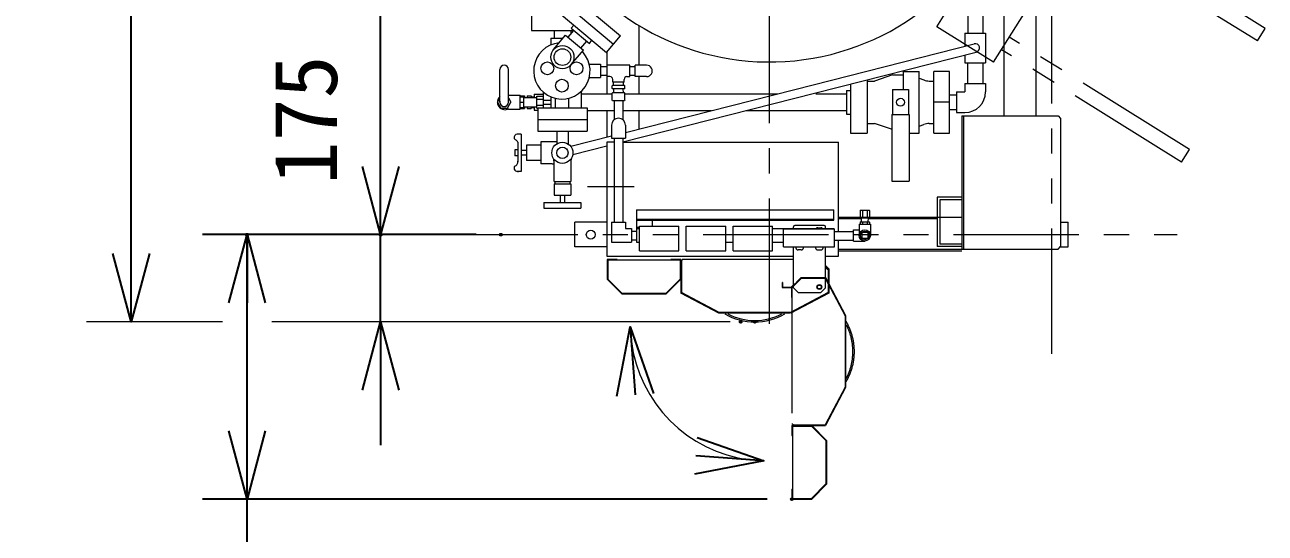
# Model space of a CAD drawing. Units: millimetres at full size. Extents: x -3234 to 3095, y -3490 to 3437.
# Drawn here: x -3234 to -719, y -435 to 596 of the extents above; entities that cross this region are included whole.
import ezdxf
from ezdxf.enums import TextEntityAlignment as Align

# ---------------------------------------------------------------- set-up
doc = ezdxf.new("R2010")
doc.units = ezdxf.units.MM
doc.header["$LTSCALE"] = 8
doc.header["$PDMODE"] = 32
doc.header["$PDSIZE"] = 4
for name, pattern in [('USER1', [50.8, 31.75, -6.35, 6.35, -6.35]), ('USER2', [19.05, 12.7, -6.35]), ('USER3', [63.5, 31.75, -6.35, 6.35, -6.35, 6.35, -6.35])]:
    doc.linetypes.add(name, pattern=pattern)
doc.layers.add('0-0_0', color=7, linetype='Continuous')
doc.layers.add('0-3_DEFPOINTS', color=7, linetype='Continuous')
doc.layers.add('0-1_LY_1', color=7, linetype='Continuous', lineweight=18)
doc.styles.add('ＭＳ ゴシック', font='')
doc.styles.get('ＭＳ ゴシック').set_extended_font_data('MS Gothic')

# ---------------------------------------------------------------- blocks, each defined once
blk = doc.blocks.new('_OPEN30')
at = {"layer": '0-0_0'}
blk.add_line((0, 0), (-1, 0), dxfattribs=at)
blk.add_lwpolyline([(-1, 0.26795), (0, 0), (-1, -0.26795)], dxfattribs=at)
blk = doc.blocks.new('D2')
at = {"layer": '0-0_0'}
blk.add_line((-1294.43, -1037.7), (-1294.43, 1158.3), dxfattribs=at)
at = {"layer": '0-3_DEFPOINTS'}
for p in [(-1294.43, 1158.3), (-28.571, 1158.3), (-58.572, -1037.7)]:
    blk.add_point(p, dxfattribs=at)
at = {"layer": '0-0_0', "xscale": 138.5, "yscale": 138.5}
for p, rotation in [((-1294.43, 1158.3), 90), ((-1294.43, -1037.7), 270)]:
    blk.add_blockref('_OPEN30', p, dxfattribs=dict(at, rotation=rotation))
at = {"layer": '0-0_0', "style": 'ＭＳ ゴシック'}
blk.add_text('2195', height=128.3, rotation=90, dxfattribs=at).set_placement((-1344.43, -260.774), align=Align.BOTTOM_LEFT)
blk = doc.blocks.new('D3')
at = {"layer": '0-0_0'}
for p, q in [((-594.928, -860.7), (-1149.376, -860.7)), ((-1059.376, -1396.8), (-1059.376, -860.7)), ((-4.6, -1396.8), (-1149.376, -1396.8)), ((-1059.376, -1997.93), (-1059.376, -1396.8))]:
    blk.add_line(p, q, dxfattribs=at)
at = {"layer": '0-3_DEFPOINTS'}
for p in [(-1059.376, -860.7), (-544.928, -860.7), (45.4, -1396.8)]:
    blk.add_point(p, dxfattribs=at)
at = {"layer": '0-0_0', "xscale": 138.5, "yscale": 138.5}
for p, rotation in [((-1059.376, -860.7), 90), ((-1059.376, -1396.8), 270)]:
    blk.add_blockref('_OPEN30', p, dxfattribs=dict(at, rotation=rotation))
at = {"layer": '0-0_0', "style": 'ＭＳ ゴシック'}
blk.add_text('535', height=128.3, rotation=90, dxfattribs=at).set_placement((-1109.376, -1968.764), align=Align.BOTTOM_LEFT)
blk = doc.blocks.new('D4')
at = {"layer": '0-0_0'}
for p, q in [((-788.409, -860.7), (-788.409, -610.7)), ((-594.928, -860.7), (-878.409, -860.7)), ((-788.409, -1037.7), (-788.409, -1287.7))]:
    blk.add_line(p, q, dxfattribs=at)
blk.add_lwpolyline([(-788.409, -1037.7), (-788.409, -860.7), (-788.409, -263.878)], dxfattribs=at)
at = {"layer": '0-3_DEFPOINTS'}
for p in [(-788.409, -860.7), (-544.928, -860.7), (-30, -1037.7)]:
    blk.add_point(p, dxfattribs=at)
at = {"layer": '0-0_0', "xscale": 138.5, "yscale": 138.5}
for p, rotation in [((-788.409, -860.7), 270), ((-788.409, -1037.7), 90)]:
    blk.add_blockref('_OPEN30', p, dxfattribs=dict(at, rotation=rotation))
at = {"layer": '0-0_0', "style": 'ＭＳ ゴシック'}
blk.add_text('175', height=128.3, rotation=90, dxfattribs=at).set_placement((-838.409, -759.048), align=Align.BOTTOM_LEFT)

msp = doc.modelspace()

# ---------------------------------------------------------------- linework, layer by layer
at = {"layer": '0-1_LY_1', "linetype": 'USER1'}
for p, q in [((-1724.222, -10.057), (-1724.222, 2310.978)), ((-2093.147, 267.959), (-1998.726, 267.959))]:
    msp.add_line(p, q, dxfattribs=at)
at = {"layer": '0-1_LY_1', "linetype": 'USER3'}
for p, q in [((-1151.722, -71.348), (-1151.722, 2125.808)), ((-1269.971, 520.067), (-1068.601, 842.326)), ((-719.473, 588.79), (-1084.499, 816.884)), ((-735.37, 563.349), (-1100.397, 791.443)), ((-735.37, 563.349), (-719.473, 588.79)), ((-873.15, 342.856), (-1238.176, 570.95)), ((-889.047, 317.415), (-1254.073, 545.509)), ((-889.047, 317.415), (-873.15, 342.856)), ((-2367.067, 170.459), (-897.778, 170.459)), ((-1660.022, 83.359), (-1680.022, 63.359)), ((-1659.525, 82.159), (-1678.822, 62.862)), ((-1660.022, 83.359), (-1611, 83.359)), ((-1658.822, 82.159), (-1659.525, 82.159)), ((-1658.822, 82.159), (-1611.722, 82.159)), ((-1611.722, 82.159), (-1571.222, 5.659)), ((-1611, 83.359), (-1570.162, 6.22)), ((-1698.222, 73.359), (-1699.022, 73.359)), ((-1699.022, 73.359), (-1699.022, 63.359)), ((-1699.022, 63.359), (-1680.022, 63.359)), ((-1698.222, 73.359), (-1698.222, 64.159)), ((-1698.222, 64.159), (-1680.354, 64.159)), ((-1680.354, 64.159), (-1673.517, 70.995)), ((-1680.022, 63.359), (-1672.951, 70.43)), ((-1680.022, 63.359), (-1680.022, 43.359)), ((-1678.822, 62.159), (-1678.822, 62.862)), ((-1678.822, 62.159), (-1678.822, -213.841)), ((-1673.517, 70.995), (-1672.951, 70.43)), ((-1678.822, 43.359), (-1680.022, 43.359)), ((-1571.222, 5.659), (-1571.222, -138.941)), ((-1570.022, 5.659), (-1570.022, -139.239)), ((-1571.222, -138.941), (-1611.722, -215.441)), ((-1570.022, -139.239), (-1611, -216.641)), ((-1677.222, -213.841), (-1678.822, -213.841)), ((-1678.822, -216.641), (-1678.822, -236.641)), ((-1678.822, -216.641), (-1638.822, -216.641)), ((-1677.622, -217.841), (-1677.622, -236.641)), ((-1677.622, -217.841), (-1639.319, -217.841)), ((-1677.622, -217.841), (-1677.622, -364.441)), ((-1677.222, -213.841), (-1677.222, -215.441)), ((-1677.222, -215.441), (-1611.722, -215.441)), ((-1677.222, -215.441), (-1677.222, -216.641)), ((-1677.222, -216.641), (-1611, -216.641)), ((-1639.319, -217.841), (-1610.022, -247.138)), ((-1638.822, -216.641), (-1608.822, -246.641)), ((-1678.822, -236.641), (-1677.622, -236.641)), ((-1610.022, -247.138), (-1610.022, -335.144)), ((-1608.822, -246.641), (-1608.822, -335.641)), ((-1678.822, -345.641), (-1678.822, -365.641)), ((-1678.822, -345.641), (-1677.622, -345.641)), ((-1677.622, -345.641), (-1677.622, -364.441)), ((-1639.319, -364.441), (-1610.022, -335.144)), ((-1638.822, -365.641), (-1608.822, -335.641)), ((-1678.822, -365.641), (-1638.822, -365.641)), ((-1677.622, -364.441), (-1639.319, -364.441))]:
    msp.add_line(p, q, dxfattribs=at)
at = {"layer": '0-1_LY_1', "color": 5}
for p, q in [((-1184.222, 714.158), (-1184.222, 411.159)), ((-1249.222, 700.909), (-1249.222, 411.159)), ((-1989.222, 594.71), (-1989.222, 514.06)), ((-2054.222, 540.568), (-2054.222, 511.21)), ((-2054.222, 493.91), (-2054.222, 456.043)), ((-1989.222, 491.06), (-1989.222, 456.043)), ((-2054.222, 422.043), (-2054.222, 368.199)), ((-1989.222, 422.043), (-1989.222, 384.711)), ((-1584.222, 206.158), (-1334.222, 206.158)), ((-1584.222, 141.159), (-1184.222, 141.159))]:
    msp.add_line(p, q, dxfattribs=at)
at = {"layer": '0-1_LY_1'}
for p, q in [((-2122.419, 653.838), (-2026.663, 573.49)), ((-2206.722, 635.158), (-2206.722, 584.158)), ((-2054.894, 539.845), (-2026.663, 573.49)), ((-2270.872, 439.043), (-2270.872, 505.643)), ((-2253.572, 439.043), (-2253.572, 505.643)), ((-2253.572, 453.005), (-2229.928, 453.005)), ((-2229.928, 425.082), (-2229.928, 453.005)), ((-2201.621, 455.043), (-2201.621, 448.351)), ((-2201.621, 455.043), (-2182.422, 455.043)), ((-2275.9, 439.043), (-2270.872, 447.753)), ((-2275.9, 439.043), (-2269.061, 427.197)), ((-2255.382, 427.197), (-2248.543, 439.043)), ((-2253.572, 447.753), (-2248.543, 439.043)), ((-2229.928, 452.043), (-2221.222, 452.043)), ((-2229.928, 449.62), (-2222.312, 449.62)), ((-2229.928, 439.043), (-2222.312, 439.043)), ((-2229.928, 428.466), (-2222.312, 428.466)), ((-2222.312, 428.466), (-2222.312, 449.62)), ((-2222.312, 448.351), (-2196.112, 448.351)), ((-2222.312, 429.736), (-2196.112, 429.736)), ((-2221.222, 452.043), (-2221.222, 448.351)), ((-2221.222, 429.736), (-2221.222, 426.043)), ((-2215.722, 452.043), (-2215.722, 448.351)), ((-2215.722, 452.043), (-2207.722, 452.043)), ((-2215.722, 429.736), (-2215.722, 426.043)), ((-2207.722, 452.043), (-2207.722, 448.351)), ((-2207.722, 449.893), (-2201.722, 449.893)), ((-2207.722, 429.736), (-2207.722, 426.043)), ((-2207.722, 428.193), (-2201.722, 428.193)), ((-2201.621, 429.736), (-2201.621, 423.044)), ((-2196.112, 426.83), (-2196.112, 451.256)), ((-2196.112, 451.256), (-2182.573, 451.256)), ((-2196.112, 445.15), (-2182.573, 445.15)), ((-2196.112, 432.937), (-2182.573, 432.937)), ((-2182.573, 427.41), (-2182.573, 451.256)), ((-2182.573, 442.851), (-2167.722, 442.851)), ((-2182.573, 435.236), (-2167.722, 435.236)), ((-2269.061, 427.197), (-2255.382, 427.197)), ((-2253.756, 425.082), (-2229.928, 425.082)), ((-2229.928, 426.043), (-2221.222, 426.043)), ((-2215.722, 426.043), (-2207.722, 426.043)), ((-2201.621, 423.044), (-2194.222, 423.044)), ((-2196.011, 426.83), (-2194.222, 426.83)), ((-2194.222, 427.41), (-2194.222, 380.41)), ((-2194.222, 403.91), (-2094.222, 403.91)), ((-2094.222, 427.41), (-2094.222, 380.41)), ((-1334.222, 411.159), (-1334.222, 141.159)), ((-1334.222, 411.159), (-1139.222, 411.159)), ((-1331.022, 411.159), (-1331.022, 141.159)), ((-1139.222, 411.159), (-1134.222, 406.159)), ((-1134.222, 406.159), (-1134.222, 146.159)), ((-2194.222, 380.41), (-2094.222, 380.41)), ((-2155.722, 380.41), (-2155.722, 354.576)), ((-2132.722, 380.41), (-2132.722, 354.576)), ((-2234.809, 357.78), (-2234.809, 317.924)), ((-2227.558, 373.986), (-2232.95, 373.986)), ((-2227.558, 373.986), (-2227.558, 298.834)), ((-2039.199, 357.959), (-2054.222, 357.959)), ((-2054.222, 357.959), (-2054.222, 195.459)), ((-2021.899, 357.959), (-1584.222, 357.959)), ((-1584.222, 176.559), (-1584.222, 357.959)), ((-2234.809, 342.41), (-2240.808, 342.41)), ((-2240.808, 342.409), (-2240.808, 330.409)), ((-2234.809, 330.41), (-2240.808, 330.41)), ((-2217.058, 341.16), (-2227.558, 341.16)), ((-2217.058, 331.66), (-2227.558, 331.66)), ((-2187.88, 351.91), (-2217.058, 351.91)), ((-2217.058, 351.909), (-2217.058, 320.909)), ((-2187.88, 320.91), (-2217.058, 320.91)), ((-2164.972, 313.91), (-2187.88, 313.91)), ((-2161.372, 320.437), (-2161.372, 278.41)), ((-2127.072, 320.437), (-2127.072, 278.41)), ((-2227.558, 298.834), (-2236.728, 298.834)), ((-2161.222, 278.41), (-2127.072, 278.41)), ((-2159.222, 278.41), (-2159.222, 273.41)), ((-2161.222, 273.41), (-2161.222, 250.41)), ((-2161.222, 273.41), (-2127.222, 273.41)), ((-2127.222, 273.41), (-2127.222, 250.41)), ((-2161.222, 250.41), (-2127.222, 250.41)), ((-2148.722, 250.41), (-2148.722, 235.41)), ((-2139.722, 250.41), (-2139.722, 235.41)), ((-1334.222, 246.159), (-1384.222, 246.159)), ((-1384.222, 246.159), (-1384.222, 146.159)), ((-1334.222, 241.159), (-1379.222, 241.159)), ((-1379.222, 241.159), (-1379.222, 151.159)), ((-1994.222, 220.959), (-1994.222, 209.959)), ((-1994.222, 220.959), (-1594.222, 220.959)), ((-1994.222, 201.559), (-1594.222, 201.559)), ((-1974.222, 201.559), (-1974.222, 199.959)), ((-1614.222, 199.959), (-1614.222, 201.559)), ((-1594.222, 199.959), (-1594.222, 220.959)), ((-2054.222, 195.459), (-2054.222, 126.959)), ((-1994.222, 199.959), (-1594.222, 199.959)), ((-1988.222, 187.359), (-1908.222, 187.359)), ((-1988.222, 137.359), (-1988.222, 187.359)), ((-1908.222, 137.359), (-1908.222, 187.359)), ((-1893.222, 187.359), (-1813.222, 187.359)), ((-1893.222, 137.359), (-1893.222, 187.359)), ((-1813.222, 137.359), (-1813.222, 187.359)), ((-1798.222, 187.359), (-1718.222, 187.359)), ((-1798.222, 137.359), (-1798.222, 187.359)), ((-1718.222, 137.359), (-1718.222, 187.359)), ((-1695.722, 145.959), (-1695.722, 181.959)), ((-1695.722, 181.959), (-1592.722, 181.959)), ((-1675.722, 181.959), (-1675.722, 186.359)), ((-1613.722, 189.359), (-1672.722, 189.359)), ((-1626.222, 184.359), (-1620.222, 184.359)), ((-1610.722, 181.959), (-1610.722, 186.359)), ((-1592.722, 145.959), (-1592.722, 181.959)), ((-1584.222, 126.959), (-1584.222, 159.259)), ((-1334.222, 151.159), (-1379.222, 151.159)), ((-2054.222, 126.959), (-1675.722, 126.959)), ((-1988.222, 137.359), (-1908.222, 137.359)), ((-1893.222, 137.359), (-1813.222, 137.359)), ((-1798.222, 137.359), (-1718.222, 137.359)), ((-1695.722, 145.959), (-1592.722, 145.959)), ((-1675.722, 62.359), (-1675.722, 145.959)), ((-1660.222, 139.359), (-1666.222, 139.359)), ((-1626.222, 139.359), (-1620.222, 139.359)), ((-1610.722, 62.359), (-1610.722, 145.959)), ((-1610.722, 126.959), (-1584.222, 126.959)), ((-1334.222, 146.159), (-1384.222, 146.159)), ((-2033.222, 119.959), (-2053.222, 119.959)), ((-2053.222, 119.959), (-2053.222, 79.959)), ((-2033.222, 118.759), (-2052.022, 118.759)), ((-2052.022, 118.759), (-2052.022, 80.456)), ((-1905.422, 118.759), (-2052.022, 118.759)), ((-2033.222, 119.959), (-2033.222, 118.759)), ((-1924.222, 119.959), (-1924.222, 118.759)), ((-1904.222, 119.959), (-1924.222, 119.959)), ((-1905.422, 118.759), (-1924.222, 118.759)), ((-1905.422, 118.759), (-1905.422, 80.456)), ((-1904.222, 119.959), (-1904.222, 79.959)), ((-1903.022, 118.359), (-1904.222, 118.359)), ((-1904.222, 118.359), (-1904.222, 52.136)), ((-1901.422, 118.359), (-1903.022, 118.359)), ((-1903.022, 118.359), (-1903.022, 52.859)), ((-1901.422, 118.359), (-1901.422, 119.959)), ((-1675.722, 119.959), (-1901.422, 119.959)), ((-1604.222, 101.159), (-1610.722, 107.659)), ((-1605.422, 100.662), (-1610.722, 105.962)), ((-1610.722, 103.659), (-1607.022, 99.959)), ((-1605.422, 99.959), (-1605.422, 100.662)), ((-1604.222, 101.159), (-1604.222, 52.136)), ((-2053.222, 79.959), (-2023.222, 49.959)), ((-2052.022, 80.456), (-2022.725, 51.159)), ((-1905.422, 80.456), (-1934.719, 51.159)), ((-1904.222, 79.959), (-1934.222, 49.959)), ((-1605.422, 99.959), (-1607.022, 99.959)), ((-1605.422, 99.959), (-1605.422, 52.859)), ((-1934.719, 51.159), (-2022.725, 51.159)), ((-1826.82, 11.159), (-1904.222, 52.136)), ((-1826.522, 12.359), (-1903.022, 52.859)), ((-1605.422, 52.859), (-1681.922, 12.359)), ((-1604.222, 52.136), (-1681.361, 11.298)), ((-1675.722, 62.359), (-1665.722, 52.359)), ((-1620.722, 52.359), (-1665.722, 52.359)), ((-1610.722, 62.359), (-1620.722, 52.359)), ((-1934.222, 49.959), (-2023.222, 49.959)), ((-1681.922, 11.159), (-1826.82, 11.159)), ((-1681.922, 12.359), (-1826.522, 12.359)), ((-2833.598, -6.541), (-3108.652, -6.541)), ((-1832.794, -6.541), (-2733.598, -6.541)), ((-2190.967, -6.541), (-2602.631, -6.541)), ((-1804.222, -6.541), (-2133.824, -6.541)), ((-2006.598, -16.218), (-2004.455, -46.218)), ((-1735.738, -288.431), (-1765.738, -286.137))]:
    msp.add_line(p, q, dxfattribs=at)
at = {"layer": '0-1_LY_1', "color": 3}
for p, q in [((-2136.496, 636.983), (-2040.74, 556.635)), ((-2150.611, 620.161), (-2054.856, 539.813)), ((-1322.222, 628.159), (-1322.222, 579.043)), ((-1292.222, 628.159), (-1292.222, 579.043)), ((-2206.722, 584.158), (-2121.425, 584.158)), ((-2161.222, 584.158), (-2161.222, 568.743)), ((-2132.69, 570.733), (-2120.898, 584.786)), ((-2127.222, 584.158), (-2127.222, 577.25)), ((-2126.261, 589.285), (-2121.118, 595.414)), ((-2126.261, 589.285), (-2089.49, 558.431)), ((-1328.222, 579.043), (-1328.222, 552.633)), ((-1328.222, 579.043), (-1286.222, 579.043)), ((-1286.222, 579.043), (-1286.222, 519.043)), ((-2167.722, 568.743), (-2167.722, 554.86)), ((-2167.722, 568.743), (-2142.846, 568.743)), ((-2162.224, 545.648), (-2137.67, 574.911)), ((-2137.67, 574.911), (-2101.665, 544.7)), ((-2106.645, 548.878), (-2094.853, 562.931)), ((-2089.49, 558.431), (-2084.348, 564.56)), ((-1673.222, 464.989), (-1309.352, 557.427)), ((-2126.22, 515.437), (-2101.665, 544.7)), ((-1630.632, 457.959), (-1305.092, 540.659)), ((-1328.222, 534.783), (-1328.222, 519.043)), ((-2067.049, 511.21), (-2053.549, 511.21)), ((-2053.549, 491.06), (-2053.549, 514.06)), ((-2007.549, 514.06), (-2053.549, 514.06)), ((-2007.549, 491.06), (-2007.549, 514.06)), ((-2007.549, 511.21), (-1996.549, 511.21)), ((-1996.549, 491.06), (-1996.549, 514.06)), ((-1973.549, 514.06), (-1996.549, 514.06)), ((-1328.222, 519.043), (-1286.222, 519.043)), ((-1322.222, 477.043), (-1322.222, 519.043)), ((-1292.222, 519.043), (-1292.222, 477.043)), ((-2089.667, 489.06), (-2067.049, 489.06)), ((-2067.049, 493.91), (-2053.549, 493.91)), ((-2047.799, 491.06), (-2053.549, 491.06)), ((-2042.049, 479.56), (-2042.049, 485.31)), ((-2019.049, 479.56), (-2042.049, 479.56)), ((-2040.813, 472.945), (-2040.516, 479.56)), ((-2020.287, 472.945), (-2020.583, 479.56)), ((-2019.049, 479.56), (-2019.049, 485.31)), ((-2013.299, 491.06), (-2007.549, 491.06)), ((-2007.549, 493.91), (-1996.549, 493.91)), ((-1973.549, 491.06), (-1996.549, 491.06)), ((-1526.222, 484.483), (-1526.222, 457.959)), ((-1526.222, 482.043), (-1511.222, 482.043)), ((-1474.722, 494.523), (-1511.222, 482.043)), ((-1474.722, 494.523), (-1453.722, 494.523)), ((-1453.722, 501.543), (-1420.722, 501.543)), ((-1453.722, 501.543), (-1453.722, 464.643)), ((-1420.722, 376.543), (-1420.722, 501.543)), ((-1420.722, 487.793), (-1411.55, 484.155)), ((-1400.491, 482.043), (-1391.222, 482.043)), ((-1359.222, 501.543), (-1391.222, 501.543)), ((-1391.222, 376.543), (-1391.222, 501.543)), ((-1359.222, 376.543), (-1359.222, 501.543)), ((-2182.422, 442.851), (-2182.422, 459.194)), ((-2106.022, 460.952), (-2106.022, 427.41)), ((-2106.022, 456.043), (-2043.549, 456.043)), ((-2042.454, 472.945), (-2043.549, 472.131)), ((-2043.549, 467.145), (-2043.549, 472.131)), ((-2042.455, 466.331), (-2043.549, 467.145)), ((-2042.455, 458.342), (-2043.549, 457.528)), ((-2043.549, 442.874), (-2043.549, 457.528)), ((-2018.644, 472.945), (-2042.455, 472.945)), ((-2018.644, 466.331), (-2042.455, 466.331)), ((-2018.644, 458.342), (-2042.455, 458.342)), ((-2040.402, 466.331), (-2040.812, 458.342)), ((-2021.899, 358.56), (-1630.632, 457.959)), ((-2020.286, 458.342), (-2020.697, 466.331)), ((-2017.549, 472.131), (-2018.644, 472.945)), ((-2017.549, 467.144), (-2018.644, 466.33)), ((-2017.55, 457.528), (-2018.644, 458.342)), ((-2017.55, 467.145), (-2017.55, 472.131)), ((-2017.55, 442.874), (-2017.55, 457.528)), ((-2017.55, 456.043), (-1708.435, 456.043)), ((-2016.549, 377.769), (-1673.222, 464.989)), ((-1630.632, 456.043), (-1568.222, 456.043)), ((-1568.222, 463.043), (-1568.222, 415.043)), ((-1568.222, 463.043), (-1560.222, 463.043)), ((-1560.222, 475.846), (-1560.222, 376.543)), ((-1526.222, 457.959), (-1526.222, 376.543)), ((-1474.722, 464.643), (-1442.722, 464.643)), ((-1474.722, 464.643), (-1474.722, 414.026)), ((-1442.722, 464.643), (-1442.722, 414.026)), ((-1359.222, 454.043), (-1345.222, 454.043)), ((-1345.222, 460.043), (-1328.222, 460.043)), ((-1345.222, 460.043), (-1345.222, 418.043)), ((-1328.222, 477.043), (-1328.222, 460.043)), ((-1328.222, 477.043), (-1286.222, 477.043)), ((-1286.222, 477.043), (-1286.222, 460.043)), ((-2167.722, 450.235), (-2167.722, 427.41)), ((-2158.799, 447.052), (-2158.799, 427.41)), ((-2131.599, 447.052), (-2131.599, 427.41)), ((-2042.455, 442.06), (-2043.549, 442.874)), ((-2018.644, 442.06), (-2042.455, 442.06)), ((-2039.199, 442.06), (-2039.199, 403.568)), ((-2021.899, 442.06), (-2021.899, 403.568)), ((-2017.549, 442.874), (-2018.644, 442.06)), ((-1359.222, 439.043), (-1391.222, 439.043)), ((-2194.222, 427.41), (-2094.222, 427.41)), ((-2094.222, 422.043), (-2039.199, 422.043)), ((-2021.899, 422.043), (-1842.271, 422.043)), ((-1772.009, 422.043), (-1568.222, 422.043)), ((-1568.222, 415.043), (-1560.222, 415.043)), ((-1476.322, 414.026), (-1476.322, 279.043)), ((-1476.322, 414.026), (-1441.122, 414.026)), ((-1441.122, 414.026), (-1441.122, 279.043)), ((-1359.222, 424.043), (-1345.222, 424.043)), ((-1345.222, 418.043), (-1328.222, 418.043)), ((-2044.549, 392.56), (-2044.549, 366.06)), ((-2016.549, 392.56), (-2016.549, 366.06)), ((-1526.222, 396.043), (-1511.222, 396.043)), ((-1477.19, 384.406), (-1511.222, 396.043)), ((-1420.722, 390.293), (-1411.55, 393.93)), ((-1400.491, 396.043), (-1391.222, 396.043)), ((-2127.274, 349.64), (-2044.549, 370.656)), ((-2044.549, 366.06), (-2016.549, 366.06)), ((-2039.199, 366.06), (-2039.199, 195.459)), ((-2021.899, 366.06), (-2021.899, 195.459)), ((-1560.222, 376.543), (-1526.222, 376.543)), ((-1441.122, 376.543), (-1420.722, 376.543)), ((-1391.222, 376.543), (-1359.222, 376.543)), ((-2123.015, 332.873), (-2054.222, 350.349)), ((-1334.222, 331.159), (-1334.222, 141.159)), ((-2164.972, 313.91), (-2161.372, 314.079)), ((-2129.222, 278.41), (-2129.222, 273.41)), ((-1476.322, 279.043), (-1441.122, 279.043)), ((-1584.049, 202.959), (-1538.721, 202.959)), ((-1540.772, 219.509), (-1539.972, 220.309)), ((-1540.772, 219.509), (-1540.772, 205.109)), ((-1540.772, 205.109), (-1539.972, 204.309)), ((-1539.972, 220.309), (-1522.572, 220.309)), ((-1539.972, 204.309), (-1522.572, 204.309)), ((-1538.772, 204.309), (-1538.472, 196.459)), ((-1536.022, 220.309), (-1536.022, 204.309)), ((-1526.522, 220.309), (-1526.522, 204.309)), ((-1524.072, 196.459), (-1523.772, 204.309)), ((-1523.824, 202.959), (-1384.222, 202.959)), ((-1522.572, 220.309), (-1521.772, 219.509)), ((-1522.572, 204.309), (-1521.772, 205.109)), ((-1521.772, 219.509), (-1521.772, 205.109)), ((-2054.222, 195.459), (-2119.222, 195.459)), ((-2044.549, 195.459), (-2016.549, 195.459)), ((-2044.549, 195.459), (-2044.549, 154.959)), ((-2016.549, 195.459), (-2016.549, 182.959)), ((-2016.549, 182.959), (-2004.049, 182.959)), ((-2004.049, 182.959), (-2004.049, 154.959)), ((-2004.049, 177.609), (-1994.222, 177.609)), ((-1592.722, 176.559), (-1554.272, 176.559)), ((-1554.272, 157.459), (-1554.272, 180.459)), ((-1554.272, 180.459), (-1542.772, 180.459)), ((-1542.772, 191.959), (-1542.772, 168.959)), ((-1540.772, 195.659), (-1539.972, 196.459)), ((-1540.772, 195.659), (-1540.772, 191.959)), ((-1539.972, 196.459), (-1522.572, 196.459)), ((-1536.022, 196.459), (-1536.022, 191.959)), ((-1526.522, 196.459), (-1526.522, 191.959)), ((-1522.572, 196.459), (-1521.772, 195.659)), ((-1521.772, 195.659), (-1521.772, 191.959)), ((-1134.222, 195.459), (-1119.222, 195.459)), ((-1119.222, 145.459), (-1119.222, 195.459)), ((-2044.549, 154.959), (-2004.049, 154.959)), ((-2004.049, 160.309), (-1994.222, 160.309)), ((-1592.722, 159.259), (-1554.272, 159.259)), ((-1554.272, 157.459), (-1531.272, 157.459)), ((-1525.272, 162.959), (-1537.272, 162.959)), ((-1525.272, 174.959), (-1525.272, 162.959)), ((-1584.222, 137.959), (-1334.222, 137.959)), ((-1134.222, 145.459), (-1119.222, 145.459))]:
    msp.add_line(p, q, dxfattribs=at)
at = {"layer": '0-1_LY_1', "color": 150}
for p, q in [((-1994.222, 219.959), (-1994.222, 154.959)), ((-1994.222, 185.959), (-1988.222, 185.959)), ((-1994.222, 185.959), (-1988.222, 185.959)), ((-1994.222, 182.959), (-1988.222, 182.959)), ((-1994.222, 182.959), (-1988.222, 182.959)), ((-1962.222, 199.959), (-1962.222, 187.359)), ((-1718.222, 182.959), (-1594.222, 182.959)), ((-1594.222, 182.959), (-1594.222, 181.959)), ((-1994.222, 154.959), (-1988.222, 154.959)), ((-1813.222, 154.959), (-1798.222, 154.959)), ((-1718.222, 154.959), (-1695.722, 154.959))]:
    msp.add_line(p, q, dxfattribs=at)
at = {"layer": '0-1_LY_1', "linetype": 'USER3'}
msp.add_lwpolyline([(-1269.971, 520.067), (-1385.332, 592.153), (-1183.963, 914.411)], dxfattribs=at)
at = {"layer": '0-1_LY_1', "color": 3}
for points in [[(-2089.667, 516.06), (-2067.049, 516.06), (-2067.049, 489.06)], [(-2054.222, 145.459), (-2119.222, 145.459), (-2119.222, 195.459)], [(-1542.772, 191.959), (-1519.772, 191.959), (-1519.772, 168.959)], [(-1525.272, 174.959), (-1537.272, 174.959), (-1537.272, 162.959)]]:
    msp.add_lwpolyline(points, dxfattribs=at)
at = {"layer": '0-1_LY_1'}
for points in [[(-2155.722, 358.91), (-2187.88, 358.91), (-2187.88, 313.91)], [(-2181.722, 235.41), (-2106.722, 235.41), (-2106.722, 224.41)], [(-2181.722, 235.41), (-2181.722, 224.41), (-2106.722, 224.41)], [(-1334.222, 141.159), (-1139.222, 141.159), (-1134.222, 146.159)]]:
    msp.add_lwpolyline(points, dxfattribs=at)
at = {"layer": '0-1_LY_1', "color": 3}
for centre, radius in [((-2144.222, 530.543), 23.5), ((-2144.222, 530.543), 17), ((-2174.743, 507.769), 13), ((-2115.655, 507.769), 13), ((-2145.199, 472.56), 13), ((-1458.722, 439.043), 8), ((-2086.722, 170.459), 9), ((-1531.272, 168.959), 11.5), ((-1531.272, 168.959), 8.65)]:
    msp.add_circle(centre, radius, dxfattribs=at)
at = {"layer": '0-1_LY_1'}
for centre, radius in [((-2144.222, 336.41), 21.5), ((-2144.222, 336.41), 11.5), ((-1623.222, 64.359), 5), ((-1623.222, 64.359), 4.1), ((-1623.222, 64.359), 4.1)]:
    msp.add_circle(centre, radius, dxfattribs=at)
at = {"layer": '0-1_LY_1', "linetype": 'USER2'}
msp.add_circle((-1623.222, 64.359), 4, dxfattribs=at)
at = {"layer": '0-1_LY_1', "color": 3}
for centre, radius, start, end in [((-1724.222, 1031.159), 510.6, 275.73242, 47.94835), ((-1724.222, 1031.159), 510.6, 208.74606, 275.73242), ((-2145.199, 502.56), 57.15, 95.46605, 42.47545), ((-1307.222, 549.043), 8.65, 284.25402, 104.25399), ((-1973.549, 502.56), 11.5, 269.75647, 90.24353), ((-2047.799, 485.31), 5.75, 359.99998, 89.99998), ((-2013.299, 485.31), 5.75, 89.99993, 179.99996), ((-1400.491, 512.043), 30, 248.36914, 270.00002), ((-1328.222, 460.043), 42, 270, 0), ((-2030.549, 392.56), 14, 0, 179.99996), ((-1467.485, 412.793), 30, 251.12263, 252.86788), ((-1400.491, 366.043), 30, 89.99998, 111.63086)]:
    msp.add_arc(centre, radius, start, end, dxfattribs=at)
at = {"layer": '0-1_LY_1'}
for centre, radius, start, end in [((-2262.222, 505.643), 8.65, 0, 180), ((-2260.67, 439.043), 15.231, 132.0541, 290.80699), ((-2262.222, 439.043), 8.866, 167.33947, 12.66053), ((-2262.222, 439.043), 8.65, 180, 0), ((-2253.756, 420.851), 4.231, 90.00004, 110.80703), ((-2237.222, 367.388), 5, 164.89284, 247.23809), ((-2234.809, 366.736), 7.5, 75.1659, 164.89301), ((-2242.058, 355.861), 7.5, 14.83298, 67.23698), ((-2234.809, 306.084), 7.5, 154.50161, 284.83415), ((-2242.058, 317.269), 7.5, 279.36486, 14.83298), ((-2171.372, 320.437), 10, 0, 30.46889), ((-2117.072, 320.437), 10, 149.53109, 179.99996), ((-1672.722, 186.359), 3, 90, 180), ((-1626.222, 179.359), 5, 90, 133.94552), ((-1620.222, 179.359), 5, 46.05448, 90), ((-1613.722, 186.359), 3, 0, 90), ((-1666.222, 144.359), 5, 161.3371, 270), ((-1660.222, 144.359), 5, 270, 18.6629), ((-1626.222, 144.359), 5, 161.3371, 270), ((-1620.222, 144.359), 5, 270, 18.6629), ((-1754.222, 113.459), 120, 239.59845, 300.40155), ((-1754.222, 113.459), 117, 242.20423, 297.79577), ((-1729.648, -11.508), 276.99, 187.19874, 262.51338)]:
    msp.add_arc(centre, radius, start, end, dxfattribs=at)
at = {"layer": '0-1_LY_1', "linetype": 'USER3'}
for radius, start, end in [(120, 329.59845, 30.40155), (117, 332.20423, 27.79577)]:
    msp.add_arc((-1672.322, -66.641), radius, start, end, dxfattribs=at)

# ---------------------------------------------------------------- block references
at = {"layer": '0-1_LY_1'}
for name in ['D2', 'D4', 'D3']:
    msp.add_blockref(name, (-1724.222, 1031.159), dxfattribs=at)
at = {"layer": '0-1_LY_1', "xscale": 138.5, "yscale": 138.5}
for p, rotation in [((-2006.598, -16.218), 94.08652), ((-1735.738, -288.431), 355.6268)]:
    msp.add_blockref('_OPEN30', p, dxfattribs=dict(at, rotation=rotation))

doc.saveas('drawing.dxf')
